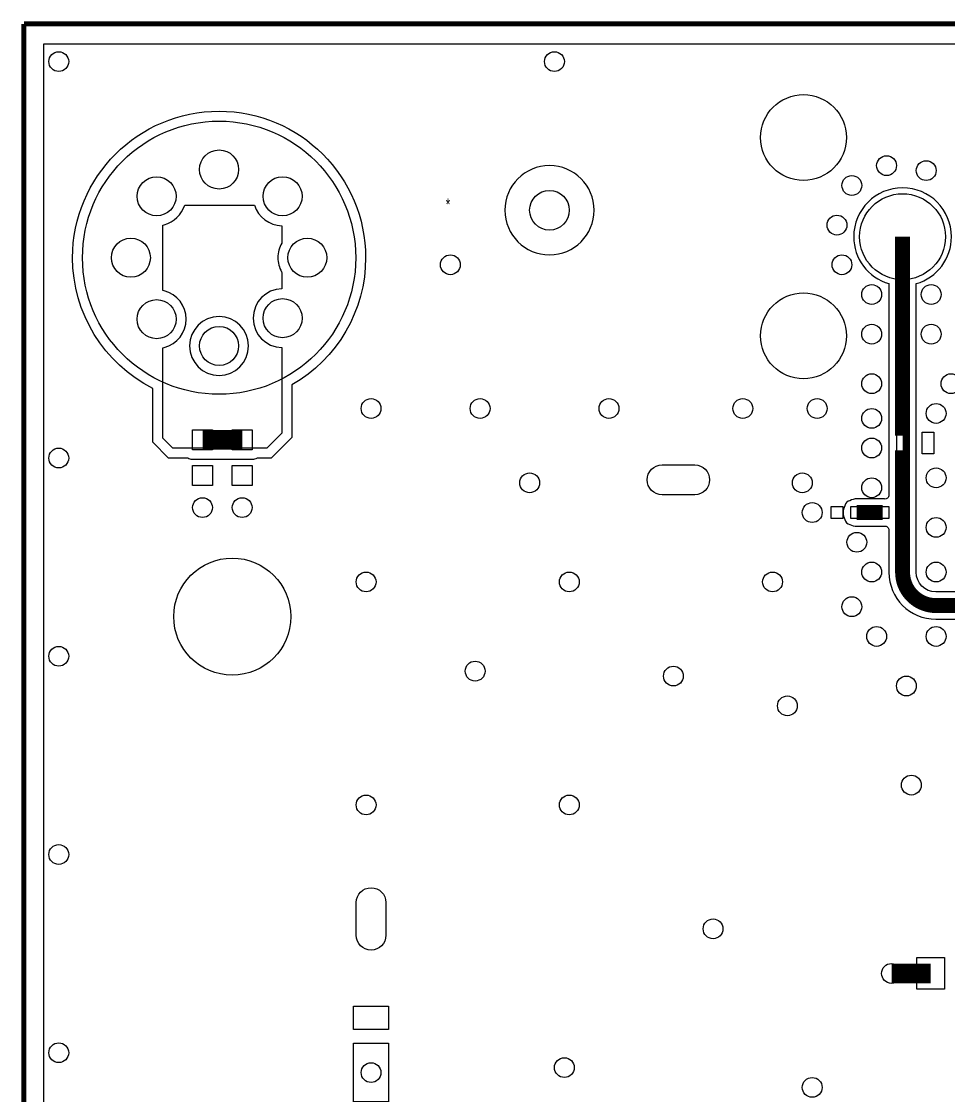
# Model space of a CAD drawing. Extents: x 208 to 378, y -7 to 113.
# Drawn here: x 208.09 to 231.84, y 85.64 to 113.17 of the extents above; entities that cross this region are included whole.
import ezdxf

# ---------------------------------------------------------------- set-up
doc = ezdxf.new("R2010")
doc.units = 0
for name, color, linetype in [('BG_OUTLINE', 5, 'CONTINUOUS'), ('ET_TOP', 80, 'CONTINUOUS'), ('PIN_TOP', 141, 'CONTINUOUS'), ('RD_ASSEMBLY_BOTTOM', 212, 'CONTINUOUS'), ('VC_TOP', 43, 'CONTINUOUS')]:
    doc.layers.add(name, color=color, linetype=linetype)

msp = doc.modelspace()

# ---------------------------------------------------------------- linework, layer by layer
at = {"layer": 'BG_OUTLINE', "const_width": 0.127}
for points in [[(208.150206, 113.105184), (208.150206, -6.882892)], [(378.144278, 113.105184), (208.150206, 113.105184)]]:
    msp.add_lwpolyline(points, dxfattribs=at)
at = {"layer": 'ET_TOP'}
msp.add_lwpolyline([(208.658206, 6.096), (208.658206, 112.597184), (377.636278, 112.597184)], dxfattribs=at)
for points in [[(213.995508, 101.94036), (212.470492, 101.94036, -0.130327), (212.344508, 101.973888), (212.332824, 101.980492), (211.85759, 101.980492), (211.454492, 102.38359), (211.454492, 103.764842, -0.282754), (209.395568, 107.114594, -1), (216.904316, 107.114594, -0.269236), (215.011508, 103.85425), (215.011508, 102.51059), (214.48141, 101.980492), (214.133176, 101.980492), (214.121492, 101.973888, -0.130327)], [(222.758762, 108.331, 1), (220.471238, 108.331, 1)], [(212.2678, 108.458), (214.057484, 108.458, 0.318805), (214.757, 107.935268), (214.757, 107.491276, 0.131465), (214.656162, 107.114594, 0.127166), (214.75065, 106.749088), (214.757, 106.737658), (214.757, 106.31932, 0.975749), (214.757, 104.811068), (214.757, 102.616), (214.376, 102.235), (211.963, 102.235), (211.709, 102.489), (211.709, 104.801416), (211.746592, 104.811576, 0.765609), (211.746592, 106.268012), (211.709, 106.278172), (211.709, 107.951016), (211.746592, 107.961176, 0.254024)], [(213.904322, 104.853994, 1), (212.395562, 104.853994, 1)]]:
    msp.add_lwpolyline(points, format="xyb", close=True, dxfattribs=at)
msp.add_lwpolyline([(234.442, 98.550984), (231.514142, 98.550984, -0.414065), (231.011984, 99.053142), (231.011984, 106.450638, 0.333465), (231.914446, 107.653328, 1), (229.40899, 107.653328, 0.333465), (230.311452, 106.450638), (230.311452, 102.377748, 0.008886), (230.311198, 102.365302, 0.008886), (230.311452, 102.352856), (230.311452, 101.03231, -0.451371), (230.197152, 100.931472, 0.031099), (230.153718, 100.934266), (229.489, 100.934266, 0.131412), (229.314248, 100.88753, 0.330592), (229.18547, 100.758752, 0.267442), (229.18547, 100.409248, 0.330592), (229.314248, 100.28047, 0.131412), (229.489, 100.233734), (230.153718, 100.233734, 0.031099), (230.197152, 100.236528, -0.451371), (230.311452, 100.13569), (230.311452, 99.053142, 0.414152), (231.514142, 97.850452), (234.442, 97.850452, 0.120053)], format="xyb", dxfattribs=at)
for points, const_width in [([(230.661464, 102.365302), (230.661718, 102.365302), (230.661718, 107.653328)], 0.38227), ([(213.741, 102.448614), (212.725, 102.448614)], 0.508), ([(230.661718, 100.584), (230.661718, 102.365302), (230.661464, 102.365302)], 0.38227), ([(230.153718, 100.584), (229.489, 100.584)], 0.38227), ([(231.379014, 88.773), (230.378, 88.773)], 0.508)]:
    msp.add_lwpolyline(points, dxfattribs=dict(at, const_width=const_width))
at = {"layer": 'ET_TOP', "const_width": 0.38227}
msp.add_lwpolyline([(233.807, 98.200718), (231.514396, 98.200718, -0.414301), (230.661718, 99.053396), (230.661718, 100.584)], format="xyb", dxfattribs=at)
at = {"layer": 'PIN_TOP'}
for points in [[(212.471, 102.702614), (212.979, 102.702614), (212.979, 102.194614), (212.471, 102.194614)], [(213.487, 102.702614), (213.995, 102.702614), (213.995, 102.194614), (213.487, 102.194614)], [(230.51135, 102.09022), (230.51135, 102.64013), (230.811324, 102.64013), (230.811324, 102.09022)], [(231.16159, 102.09022), (231.16159, 102.64013), (231.461564, 102.64013), (231.461564, 102.09022)], [(212.471, 101.788214), (212.979, 101.788214), (212.979, 101.280214), (212.471, 101.280214)], [(213.487, 101.788214), (213.995, 101.788214), (213.995, 101.280214), (213.487, 101.280214)], [(228.8286, 100.4316), (228.8286, 100.7364), (229.1334, 100.7364), (229.1334, 100.4316)], [(229.3366, 100.4316), (229.3366, 100.7364), (229.6414, 100.7364), (229.6414, 100.4316)], [(230.001318, 100.4316), (230.001318, 100.7364), (230.306118, 100.7364), (230.306118, 100.4316)], [(230.509318, 100.4316), (230.509318, 100.7364), (230.814118, 100.7364), (230.814118, 100.4316)], [(231.734614, 89.1794), (231.734614, 88.3666), (231.023414, 88.3666), (231.023414, 89.1794)], [(217.492961, 87.332058), (216.593039, 87.332058), (216.593039, 87.932006), (217.492961, 87.932006)], [(217.492961, 85.481922), (216.593039, 85.481922), (216.593039, 86.982046), (217.492961, 86.982046)]]:
    msp.add_lwpolyline(points, close=True, dxfattribs=at)
for points in [[(224.498027, 101.8032), (225.335973, 101.8032, -1), (225.335973, 101.0412), (224.498027, 101.0412, -1)], [(217.424, 90.588973), (217.424, 89.751027, -1), (216.662, 89.751027), (216.662, 90.588973, -1)]]:
    msp.add_lwpolyline(points, format="xyb", close=True, dxfattribs=at)
for centre, radius in [((228.121718, 110.193328), 1.099947), ((213.149942, 107.114594), 3.499993), ((213.149942, 109.375194), 0.499999), ((211.549742, 108.689394), 0.499999), ((214.775542, 108.689394), 0.499999), ((221.615, 108.331), 0.508), ((230.661718, 107.653328), 1.099947), ((210.889342, 107.114594), 0.499999), ((215.410542, 107.114594), 0.499999), ((211.549742, 105.539794), 0.499999), ((214.775542, 105.565194), 0.499999), ((228.121718, 105.113328), 1.099947), ((213.149942, 104.853994), 0.499999), ((213.487, 97.917), 1.499997)]:
    msp.add_circle(centre, radius, dxfattribs=at)
at = {"layer": 'VC_TOP'}
for centre in [(209.042, 112.141), (221.742, 112.141), (230.251, 109.474), (231.267, 109.347), (229.362, 108.966), (228.981, 107.95), (219.075, 106.934), (229.108, 106.934), (229.87, 106.172), (231.394, 106.172), (229.87, 105.156), (231.394, 105.156), (229.87, 103.886), (231.902, 103.886), (217.043, 103.251), (219.837, 103.251), (223.139, 103.251), (226.568, 103.251), (228.473, 103.251), (229.87, 102.997), (231.521, 103.124), (229.87, 102.238302), (209.042, 101.981), (221.107, 101.346), (228.092, 101.346), (231.521, 101.473), (229.87, 101.219), (212.725, 100.711), (213.741, 100.711), (228.346, 100.584), (231.521, 100.203), (229.489, 99.822), (229.87, 99.06), (231.521, 99.06), (216.916, 98.806), (222.123, 98.806), (227.33, 98.806), (229.362, 98.171), (229.997, 97.409), (231.521, 97.409), (209.042, 96.901), (219.71, 96.52), (224.79, 96.393), (230.759, 96.139), (227.711, 95.631), (230.886, 93.599), (216.916, 93.091), (222.123, 93.091), (209.042, 91.821), (225.806, 89.916), (230.378, 88.773), (209.042, 86.741), (217.043, 86.231984), (221.996, 86.36), (228.346, 85.852)]:
    msp.add_circle(centre, 0.254, dxfattribs=at)

# ---------------------------------------------------------------- texts
at = {"layer": 'RD_ASSEMBLY_BOTTOM', "text_generation_flag": 2, "width": 0.75}
msp.add_text('*', height=0.3048, dxfattribs=at).set_placement((219.075, 108.331))

doc.saveas('drawing.dxf')
